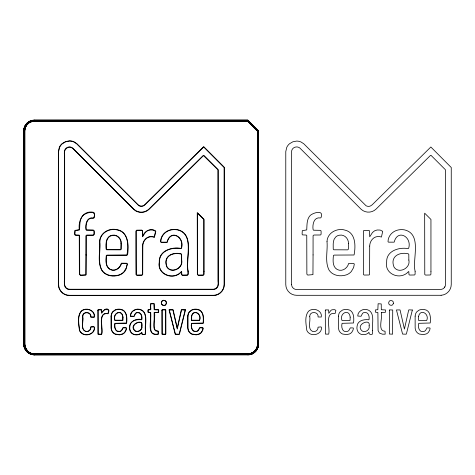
<?xml version="1.0" encoding="UTF-8"?>
<svg xmlns="http://www.w3.org/2000/svg" width="475" height="475" viewBox="0 0 475 475"><rect width="100%" height="100%" fill="white"/><g stroke="black" fill="none" stroke-linecap="round" stroke-linejoin="round"><path stroke-width="0.71" d="M34.42 120.122L247.837 120.122L258.507 130.791L258.507 344.209C258.578 349.897 253.543 354.979 247.837 354.855L247.802 353.81L34.455 353.81L34.42 354.855C28.726 354.979 23.649 349.897 23.768 344.209L23.75 130.791C23.679 125.103 28.714 120.021 34.42 120.145L247.813 120.181L247.392 121.19L33.167 121.273L33.03 120.234M24.819 130.827L23.768 130.791L23.875 129.402L24.902 129.538L24.819 344.173L25.549 347.884L27.633 350.995L26.891 351.738M24.201 129.449L24.112 344.197L24.463 346.875M27.253 123.625L25.116 126.938L24.225 130.809L24.225 344.191L24.575 346.845M24.284 130.809L24.373 129.467M24.474 130.815L25.234 126.985M256.209 349.042L257.177 346.708L257.509 344.173L257.509 131.207L247.422 121.119L34.455 121.119M257.628 345.497L257.717 131.118L247.505 120.911L34.449 120.911M257.783 344.185C257.794 347.682 255.841 351.078 252.807 352.818M257.824 345.521L257.913 131.041L247.588 120.715L34.438 120.715L29.45 122.182L26.529 124.741M257.973 344.191L257.628 346.833M258.287 344.203L257.931 346.91M34.455 353.81L33.167 353.727L33.03 354.766L34.42 354.819A10.664 10.664 0 0 1 23.762 344.209L24.819 344.173M24.059 129.432L24.765 126.795M24.255 129.455L24.949 126.867M24.943 128.256L24.611 130.821L24.611 344.179L25.359 347.961M24.831 129.532L26.048 125.958M257.313 346.744L257.563 345.485M257.759 345.515L256.613 349.273L255.045 351.417M31.665 354.492L31.938 353.483L33.167 353.727M25.116 126.938L24.409 130.815L24.409 344.185L25.175 348.038M24.878 128.238C25.864 124.456 29.254 121.481 33.131 121M25.418 127.062L24.676 130.821L24.831 345.468M257.379 346.762L256.387 349.149M257.254 348.11L257.682 346.845M257.527 348.223L257.967 346.922M30.347 354.047L30.744 353.079M24.581 126.718L25.549 127.116L26.802 124.949L25.971 124.308L25.211 125.477L24.219 128.06L23.893 130.797L24.017 345.574M24.694 126.766L26.956 123.328M24.807 126.813L26.167 124.456L29.266 121.867M25.003 126.89L26.333 124.587M25.175 126.962L26.481 124.699M25.359 127.039L26.636 124.818M256.559 349.244L257.141 348.062M257.492 348.205L256.126 350.568M29.094 353.43L29.622 352.521M25.982 125.923L28.488 123.067M255.366 351.738L254.624 350.995L256.15 349.006L257.058 349.535M255.615 350.182L256.334 349.113M255.776 350.301L256.506 349.214M256.185 350.615L258.062 346.946L258.394 344.203L258.424 130.827L247.79 120.234M27.936 352.658L28.577 351.827M26.131 124.432L27.033 123.405M26.428 124.658L29.385 122.069L33.108 120.804M26.748 124.907L29.587 122.419L33.161 121.202M255.508 350.093L253.721 351.88L250.337 353.548M255.675 350.223L252.777 352.765L250.39 353.75M255.829 350.342L252.872 352.931L250.444 353.94M256.156 350.592L254.22 352.527M256.239 350.651L253.116 353.353M26.933 123.304L29.123 121.624L31.683 120.567L31.938 121.517L29.622 122.479L27.633 124.005L26.891 123.263M27.004 123.375L30.406 121.101L34.426 120.341L247.76 120.3L258.287 130.886M247.683 120.484L34.432 120.484C28.963 120.496 24.041 125.305 24.017 130.803L24.017 344.197L24.765 348.205M27.212 123.583L28.215 122.704M255.004 351.375L252.902 352.984M25.971 350.692L26.802 350.051M28.084 122.538L30.459 121.226L33.066 120.525M28.447 123.007L29.515 122.295M252.706 352.646C255.681 350.936 257.592 347.605 257.581 344.179L257.646 131.148L247.451 121.048M254.196 352.497L251.851 353.899L247.825 354.659L34.426 354.7C31.202 354.724 27.977 353.252 26.072 350.615M24.219 346.94L25.252 349.499L26.107 349.006M29.325 121.962L31.783 120.947L34.438 120.656M29.551 122.354L31.902 121.386L34.449 121.048M251.59 353.269L252.742 352.705M252.842 352.878L247.813 354.219L33.108 354.196M251.78 353.727L252.991 353.133M258.495 130.797L257.438 131.237L257.438 344.173L258.483 344.209A10.67 10.67 0 0 1 247.837 354.878L34.42 354.878M24.581 348.282L25.549 347.884M247.808 354.017L251.56 353.204M251.714 353.572L247.819 354.344M250.515 354.213C254.956 353.115 258.234 348.751 258.192 344.197L258.24 130.904L247.707 120.436M251.875 353.964L249.209 354.647M25.145 346.691L24.136 346.964L23.809 344.203L23.833 130.797M31.688 120.591L33.042 120.323M250.355 353.614L247.808 353.952L34.449 353.952M250.426 353.875L34.443 354.154M34.432 354.463L247.819 354.463C253.294 354.552 258.222 349.695 258.091 344.191L258.032 130.987L247.665 120.537M249.179 354.427L250.503 354.16M23.863 345.598L24.902 345.462M33.048 120.353L34.426 120.264M33.084 120.626L34.432 120.537M33.125 120.935L34.443 120.846M33.143 121.066L247.481 120.982M249.096 353.798L33.161 353.798M249.185 354.475L34.432 354.564L31.754 354.16M249.215 354.677L34.426 354.795M34.432 120.389L247.724 120.389M34.438 120.597L247.641 120.597M34.443 120.781L247.564 120.781M213.952 295.284L69.522 295.308A10.872 10.872 0 0 1 58.615 284.543L58.615 151.572L59.583 147.422A10.563 10.563 0 0 1 62.409 143.711L65.687 141.805L69.362 141.093A10.551 10.551 0 0 1 73.928 142.037L76.623 143.782L138.884 205.734A5.106 5.106 0 0 0 143.213 206.019L144.952 204.873L203.686 146.995L224.093 167.509L224.093 284.489A10.866 10.866 0 0 1 213.952 295.278M441.115 295.284L296.685 295.308A10.872 10.872 0 0 1 285.778 284.543L285.778 151.572L286.746 147.422A10.563 10.563 0 0 1 289.572 143.711L292.843 141.805L296.519 141.093A10.551 10.551 0 0 1 301.085 142.037L303.78 143.782L366.041 205.734A5.106 5.106 0 0 0 370.369 206.019L372.109 204.873L430.843 146.995L451.25 167.509L451.25 284.489A10.866 10.866 0 0 1 441.109 295.278M69.516 295.575L213.97 295.551A11.133 11.133 0 0 0 224.348 284.495L224.36 167.414L223.796 166.725L203.698 146.627L144.774 204.678C142.993 206.53 139.822 206.477 137.993 204.737L76.796 143.581L74.041 141.793A10.818 10.818 0 0 0 69.356 140.826L65.586 141.562L62.237 143.503A10.83 10.83 0 0 0 59.339 147.315L58.354 151.561L58.342 284.555A11.133 11.133 0 0 0 69.516 295.569M247.808 354.089L33.131 354M247.819 354.403L33.09 354.314M34.449 354.017C31.445 354.023 28.536 352.48 26.695 350.134M31.831 353.875L34.443 354.219M34.432 354.611C31.219 354.659 28.078 353.115 26.131 350.568M257.355 345.462L258.394 345.598M31.902 353.614L33.149 353.863M33.125 354.065L29.45 352.818L26.529 350.259M33.096 354.255C29.563 353.804 26.422 351.358 25.003 348.11M33.084 354.374C29.076 353.851 25.496 350.805 24.516 346.863M24.136 128.036L25.145 128.309M258.121 346.964L257.112 346.691L256.708 347.884L257.676 348.282M31.92 353.548L29.587 352.581L27.58 351.049M31.867 353.75L28.405 352.046L25.294 347.985M31.813 353.94L28.286 352.201M31.742 354.213L28.114 352.426L25.407 349.41M25.199 125.465L26.107 125.994M255.455 350.051L256.286 350.692M28.328 352.147L25.751 349.214M247.612 120.656L257.973 131.011M247.534 120.846L257.783 131.094M253.68 351.827L254.321 352.658M27.936 122.342L28.577 123.173M26.748 350.093L24.765 345.479M25.864 349.149L26.582 350.223M26.428 350.342L25.116 348.062L24.373 345.533M26.095 350.592L24.73 348.223M25.252 349.499L26.018 350.651M29.094 121.57L29.622 122.479M25.418 347.938L25.982 349.077M25.81 349.178L24.813 346.78M25.448 349.386L24.415 346.887M30.347 120.953L30.744 121.921M250.592 354.492L250.319 353.483L249.09 353.727L249.227 354.766M24.878 346.762L24.54 344.179L24.54 130.821M23.982 345.58L24.255 346.934M24.433 345.521L24.344 130.815M34.455 121.19L34.42 120.145A10.664 10.664 0 0 0 23.762 130.791M291.561 284.691L291.662 150.931A4.857 4.857 0 0 1 293.598 147.909C295.48 146.532 298.223 146.573 299.98 148.153L361.267 209.392A10.872 10.872 0 0 0 376.058 209.101L430.546 155.343L431.009 155.343L445.366 169.7L445.437 284.947A5.071 5.071 0 0 1 444.303 287.66M258.329 130.868L258.329 344.203M258.145 130.946L258.145 344.197M257.848 131.064L257.848 344.185M291.585 284.715A5.065 5.065 0 0 0 296.531 289.518L440.919 289.495L442.813 288.895A5.124 5.124 0 0 0 444.849 286.847M64.398 151.952L64.404 284.691A5.065 5.065 0 0 0 69.374 289.518L213.756 289.495L215.656 288.895A5.124 5.124 0 0 0 217.692 286.847A5.071 5.071 0 0 0 218.274 284.947L218.209 169.7L203.846 155.343L203.383 155.343L148.901 209.107A10.872 10.872 0 0 1 134.11 209.392L72.823 148.153C71.066 146.573 68.323 146.532 66.441 147.909A4.857 4.857 0 0 0 64.505 150.931L64.398 151.952M64.671 279.122C63.567 282.833 64.647 289.483 69.706 289.251L213.56 289.228C217.437 289.049 218.85 284.4 218.031 281.147L217.948 169.818L203.496 155.61L149.091 209.297C145.077 213.328 137.993 213.471 133.855 209.546L72.657 148.36C68.299 144.584 62.771 150.326 64.665 155.105L64.671 279.122M97.886 310.181L97.951 334.228L101.555 334.447L101.846 333.878C103.402 328.445 97.458 311.885 108.074 313.767L108.971 310.887L108.65 309.854C104.88 305.716 100.492 316.564 101.769 309.795L98.159 309.599L97.886 310.181M98.153 310.24L98.218 334.062L101.389 334.186L101.579 333.812C103.075 328.243 97.25 311.737 107.973 313.482L108.722 310.335L107.368 309.641L104.963 309.771A4.073 4.073 0 0 0 103.698 310.448L101.614 313.304L101.508 309.967L98.331 309.86L98.153 310.24M161.916 310.175L161.969 334.168L162.48 334.513L165.549 334.436L165.882 333.848L165.834 309.908L165.532 309.587L162.189 309.605L161.916 310.175M162.183 310.234L162.23 334.026L165.442 334.174L165.567 310.015L162.355 309.866L162.183 310.234M325.31 310.24L325.375 334.062L328.546 334.186L328.742 333.812C330.238 328.243 324.407 311.737 335.13 313.482L335.878 310.335L334.525 309.641L332.12 309.771A4.073 4.073 0 0 0 330.861 310.448L328.771 313.304L328.664 309.967L325.488 309.86L325.31 310.24M389.346 310.234L389.393 334.026L392.599 334.174L392.724 310.015L389.518 309.866L389.346 310.234M122.758 317.146L122.752 320.203L114.98 320.186C112.528 313.132 121.992 308.976 122.758 317.146M123.025 317.14L122.877 320.471L114.79 320.447C111.987 312.983 122.17 308.418 123.025 317.14M350.182 317.14L350.033 320.471L341.947 320.447C339.15 312.983 349.333 308.418 350.182 317.14M82.573 316.516C83.636 321.094 79.919 329.128 85.607 331.52C88.279 332.286 91.194 329.988 90.879 327.174L93.7 326.901L94.288 327.245C95.107 334.044 85.512 336.995 81.172 332.607A6.597 6.597 0 0 1 79.634 330.256C78.945 324.229 77.205 316.671 81.166 311.493A6.787 6.787 0 0 1 83.547 309.938C88.213 307.848 95.374 311.481 94.097 317.027L90.939 316.985C91.627 311.398 82.424 310.87 82.573 316.516M82.793 316.534C83.885 321.017 80.156 328.896 85.66 331.307C88.237 332.043 91.004 329.793 90.666 327.097L90.98 326.681L93.718 326.681L94.507 327.18C95.398 334.198 85.512 337.315 81.017 332.761A6.816 6.816 0 0 1 79.426 330.339C78.713 324.229 76.974 316.576 81.005 311.339A7.006 7.006 0 0 1 83.469 309.73C88.291 307.693 95.148 311.072 94.507 316.807L94.222 317.241L90.725 317.122C91.532 311.742 82.656 311.077 82.793 316.534M111.037 316.101L111.049 328.166L111.482 330.184A6.858 6.858 0 0 0 113.02 332.666A6.923 6.923 0 0 0 115.455 334.311L119.647 334.875L122.413 334.222A6.804 6.804 0 0 0 124.877 332.387L126.16 330.089L126.552 328.118L126.041 327.667L123.037 327.608L121.552 330.232A3.574 3.574 0 0 1 119.237 331.354C115.003 331.799 114.505 326.646 114.998 323.594L126.332 323.54L126.659 323.083C127.294 318.06 127.128 310.187 120.603 309.284A10.741 10.741 0 0 0 117.248 309.255L115.265 309.819L112.878 311.547A6.982 6.982 0 0 0 111.417 314.076L111.037 316.101M111.298 316.118L111.316 328.148L111.738 330.095A6.597 6.597 0 0 0 113.21 332.482A6.656 6.656 0 0 0 115.556 334.062L119.629 334.608L122.307 333.973A6.525 6.525 0 0 0 124.676 332.209L125.905 330.006L126.261 328.219L125.94 327.928L123.162 327.881L121.748 330.416A3.842 3.842 0 0 1 119.267 331.621C114.778 332.15 114 326.372 114.908 323.327L126.392 322.994C126.985 318.131 126.914 310.43 120.561 309.546A10.462 10.462 0 0 0 117.289 309.516L115.377 310.062L113.08 311.725A6.715 6.715 0 0 0 111.673 314.159L111.298 316.118M145.403 330.63L145.19 334.192C142.922 334.827 141.633 334.275 141.823 332.251C140.481 333.984 138.255 334.738 136.117 334.632C131.522 334.875 128.927 330.143 129.948 326.058C130.423 320.387 137.222 319.117 141.787 319.794C142.548 317.074 141.55 312.277 137.827 312.402A3.622 3.622 0 0 0 135.345 313.417L133.914 316.267L130.583 316.041C130.506 311.523 135.482 308.554 139.626 309.546C148.776 311.82 144.4 324.348 145.403 330.63M145.665 330.63L145.332 334.459L142.084 334.465L141.704 332.749C138.397 336.573 130.382 335.213 129.728 329.775C127.692 322.626 135.304 317.852 141.692 319.532C142.019 316.819 141.342 312.603 137.833 312.669A3.361 3.361 0 0 0 135.529 313.613L134.045 316.534L130.791 316.522L130.31 316.178C130.15 311.44 135.322 308.233 139.674 309.278C148.996 311.535 144.756 324.217 145.665 330.63M309.73 316.516C310.793 321.094 307.082 329.128 312.764 331.52C315.442 332.286 318.351 329.988 318.042 327.174L320.857 326.901L321.444 327.245C322.264 334.044 312.675 336.995 308.334 332.607A6.597 6.597 0 0 1 306.791 330.256C306.108 324.229 304.362 316.671 308.322 311.493A6.787 6.787 0 0 1 310.709 309.938C315.376 307.848 322.531 311.481 321.254 317.027L318.096 316.985C318.784 311.398 309.581 310.87 309.73 316.516M338.461 316.118L338.479 328.148L338.895 330.095A6.597 6.597 0 0 0 340.367 332.482A6.656 6.656 0 0 0 342.713 334.062L346.786 334.608L349.469 333.973A6.525 6.525 0 0 0 351.832 332.209L353.062 330.006L353.418 328.219L353.097 327.928L350.318 327.881L348.911 330.416A3.842 3.842 0 0 1 346.423 331.621C341.935 332.15 341.157 326.372 342.065 323.327L353.554 322.994C354.142 318.131 354.071 310.43 347.718 309.546A10.462 10.462 0 0 0 344.446 309.516L342.534 310.062L340.237 311.725A6.715 6.715 0 0 0 338.829 314.159L338.461 316.118M372.56 330.63L372.347 334.192C370.078 334.827 368.796 334.275 368.98 332.251C367.638 333.984 365.412 334.738 363.274 334.632C358.678 334.875 356.09 330.143 357.105 326.058C357.58 320.387 364.378 319.117 368.95 319.794C369.71 317.074 368.707 312.277 364.984 312.402A3.622 3.622 0 0 0 362.502 313.417L361.071 316.267L357.74 316.041C357.669 311.523 362.639 308.554 366.783 309.546C375.933 311.82 371.557 324.348 372.56 330.63M85.898 254.921L85.791 274.627L80.56 275.078L79.711 274.223L79.604 235.481L79.087 235.06L75.347 234.888L74.937 234.116L75.133 230.66L79.568 229.93C79.901 225.007 79.426 219.26 83.113 215.389C86.284 212.652 97.12 209.356 93.884 217.574L93.213 217.954C86.658 216.725 85.209 224.627 85.898 229.455L86.337 230.215L93.058 230.333L93.848 230.814L93.949 231.658L93.931 234.306L93.308 234.988L86.741 235.024L85.922 235.713L85.898 254.921M86.248 254.921L86.141 274.77L85.631 275.298L80.459 275.435L79.361 274.265L79.254 235.648L75.133 235.226L74.587 234.205L74.896 230.393L79.266 229.692C78.12 220.388 82.852 209.843 93.991 212.384L94.436 214.967L94.216 217.787L93.314 218.298C86.931 217.022 85.589 224.711 86.248 229.36L86.539 229.864L93.136 229.989L93.955 230.351L94.299 231.652L94.282 234.395L93.409 235.339L86.8 235.374L86.272 235.82L86.248 254.921M187.963 271.219L187.946 274.283L187.417 274.972L182.489 275.061L181.824 274.598L181.64 271.474L180.761 272.127A10.159 10.159 0 0 1 177.697 274.485C169.26 278.967 157.35 272.383 159.505 262.164C158.888 251.032 171.79 246.893 180.856 248.627L181.533 248.176C185.013 236.853 170.382 228.594 167.016 242.155L161.399 242.167L160.853 241.781C160.805 236.033 165.425 231.076 170.935 229.983A17.201 17.201 0 0 1 177.383 229.882C195.427 234.139 184.822 259.867 187.963 271.219M188.231 271.219L188.213 274.372L187.554 275.239L182.412 275.334L181.569 274.746L181.42 271.819L180.951 272.312A10.408 10.408 0 0 1 177.816 274.722C169.213 279.3 157.065 272.567 159.244 262.158C158.62 250.925 171.576 246.602 180.773 248.36L181.278 248.027C184.603 236.823 170.341 229.14 167.164 242.422L161.31 242.434L160.574 241.906A12.047 12.047 0 0 1 162.474 235.386C164.403 232.483 167.491 230.464 170.881 229.722A17.474 17.474 0 0 1 177.43 229.621C195.664 233.86 185.179 259.718 188.231 271.219M313.061 254.921L312.948 274.627L307.717 275.078L306.868 274.223L306.761 235.481L306.244 235.06L302.51 234.888L302.094 234.116L302.296 230.66L306.731 229.93C307.058 225.007 306.583 219.26 310.27 215.389C313.441 212.652 324.277 209.356 321.041 217.574L320.37 217.954C313.815 216.725 312.366 224.627 313.061 229.455L313.494 230.215L320.215 230.333L321.011 230.814L321.106 231.658L321.088 234.306L320.471 234.988L313.898 235.024L313.078 235.713L313.061 254.921M415.12 271.219L415.103 274.283L414.574 274.972L409.652 275.061L408.987 274.598L408.797 271.474L407.918 272.127A10.159 10.159 0 0 1 404.854 274.485C396.423 278.967 384.507 272.383 386.668 262.164C386.044 251.032 398.952 246.893 408.013 248.627L408.69 248.176C412.175 236.853 397.539 228.594 394.173 242.155L388.556 242.167L388.016 241.781C387.962 236.033 392.588 231.076 398.098 229.983A17.201 17.201 0 0 1 404.54 229.882C422.59 234.139 411.985 259.867 415.12 271.219M142.542 246.062L142.447 274.318L141.894 274.989L136.96 275.055L136.289 274.508L136.218 231.111L136.764 230.434L141.627 230.345L142.346 230.844L142.565 236.787L145.32 232.495L147.422 230.826L149.934 229.995L153.057 230.066L155.539 231.331L154.28 237.043C148.016 234.715 142.577 239.964 142.542 246.062M142.809 246.086L142.714 274.419L142.019 275.257L136.871 275.322L136.022 274.633L135.927 258.62L135.927 231.948L135.957 231.01L136.634 230.167L141.71 230.078L142.607 230.702L142.738 236.2C144.329 231.123 150.397 227.804 155.277 230.642L155.824 231.248L154.422 237.328C148.265 234.988 142.815 240.023 142.809 246.086M150.468 308.198L150.456 309.522L148.17 309.599L147.903 310.258L147.98 312.336L150.462 312.645C152.107 319.224 145.433 336.448 158.175 334.447L158.424 331.259L157.961 330.95C150.118 331.004 156.174 317.051 154.405 312.621L158.389 312.562L158.733 311.173L158.638 309.777L158.044 309.522L154.399 309.504L154.333 303.792L153.882 303.448L150.83 303.483L150.486 303.923L150.468 308.198M150.729 308.198L150.688 309.736L148.354 309.86L148.17 311.048L148.242 312.164L150.729 312.497L150.753 329.122L151.151 331.384L151.834 332.642L153.14 333.61L155.337 334.192L158.027 334.186L158.163 331.407L155.473 330.861L154.244 328.92L154.138 312.437L158.252 312.301L158.383 309.961L154.149 309.73L153.793 303.715L150.747 304.018L150.688 309.736L150.729 308.198M187.708 316.101L187.726 328.166L188.159 330.184A6.923 6.923 0 0 0 192.132 334.311L196.323 334.875L199.084 334.222A6.804 6.804 0 0 0 201.554 332.387L202.837 330.089L203.223 328.118L202.718 327.667L199.714 327.608L198.229 330.232A3.574 3.574 0 0 1 195.914 331.354C191.71 331.817 191.116 326.616 191.668 323.594L203.003 323.54L203.336 323.083C203.983 318.072 203.793 310.181 197.279 309.284A10.741 10.741 0 0 0 193.919 309.255L191.942 309.819L189.555 311.547A6.982 6.982 0 0 0 188.094 314.076L187.708 316.101M187.975 316.118L187.993 328.148L188.409 330.095A6.597 6.597 0 0 0 189.887 332.482A6.656 6.656 0 0 0 192.232 334.062L196.306 334.608L198.983 333.973A6.525 6.525 0 0 0 201.352 332.209L202.582 330.006L202.932 328.219L202.611 327.928L199.838 327.881L198.425 330.416A3.842 3.842 0 0 1 195.938 331.621C191.484 332.162 190.618 326.349 191.579 323.327L203.068 322.994C203.674 318.143 203.579 310.424 197.232 309.546A10.462 10.462 0 0 0 193.96 309.516L192.048 310.062L189.751 311.725A6.715 6.715 0 0 0 188.349 314.159L187.975 316.118M369.698 246.062L369.603 274.318L369.051 274.989L364.123 275.055L363.446 274.508L363.381 231.111L363.921 230.434L368.79 230.345L369.503 230.844L369.728 236.787L372.483 232.495L374.579 230.826L377.091 229.995L380.214 230.066L382.696 231.331L381.443 237.043C375.179 234.715 369.734 239.964 369.698 246.062M415.132 316.118L415.15 328.148L415.566 330.095A6.656 6.656 0 0 0 419.389 334.062L423.463 334.608L426.14 333.973A6.525 6.525 0 0 0 428.509 332.209L429.738 330.006L430.095 328.219L429.774 327.928L426.995 327.881L425.582 330.416A3.842 3.842 0 0 1 423.094 331.621C418.641 332.162 417.774 326.349 418.736 323.327L430.225 322.994C430.837 318.143 430.736 310.424 424.389 309.546A10.462 10.462 0 0 0 421.123 309.516L419.205 310.062L416.907 311.725A6.715 6.715 0 0 0 415.506 314.159L415.132 316.118M203.787 271.267L203.757 274.324L203.205 274.989L198.419 275.078L197.612 274.52L197.511 213.18L203.781 219.45L203.787 271.267M204.054 271.267L204.024 274.425L203.336 275.257L198.384 275.346L197.345 274.627L197.244 212.539L204.048 219.343L204.054 271.267M381.294 312.437C383.058 317.045 376.972 331.158 385.035 331.218L385.183 334.186L382.494 334.192L379.454 333.094L378.088 330.57L377.886 312.497L375.398 312.164L375.327 310.312L375.511 309.86L377.845 309.736L378.118 303.745L381.223 303.929L381.312 309.73L385.546 309.961L385.409 312.301L381.294 312.437M430.95 271.267L430.92 274.324L430.368 274.989L425.576 275.078L424.769 274.52L424.668 213.18L430.944 219.45L430.95 271.267M99.584 241.543C100.468 250.919 97.191 261.345 101.585 270.085A12.599 12.599 0 0 0 105.29 273.837C109.482 276.462 114.879 276.61 119.474 275.067A12.237 12.237 0 0 0 124.355 271.682A12.118 12.118 0 0 0 125.917 269.432L127.448 263.886L126.653 263.245L121.357 263.174C120.181 267.936 114.98 271.831 110.17 269.248C105.373 266.552 106.192 260.258 106.465 255.675L107.059 255.366L127.003 255.259L127.615 254.63C129.004 245.326 128.357 230.773 116.232 229.538C108.514 227.881 99.893 233.35 99.584 241.543M99.851 241.561C100.736 250.883 97.47 261.244 101.81 269.942A12.332 12.332 0 0 0 105.438 273.612C109.553 276.189 114.861 276.331 119.379 274.817A11.976 11.976 0 0 0 124.153 271.51L126.469 267.514L127.169 263.999L126.558 263.512L121.493 263.441C120.353 268.357 114.861 272.08 110.046 269.485C105.129 266.712 105.812 260.181 106.269 255.479L106.988 255.099L126.908 254.992C128.535 246.662 128.873 232.821 118.055 230.179C110.111 227.578 100.16 232.714 99.851 241.561M327.008 241.561C327.892 250.883 324.627 261.244 328.967 269.942A12.332 12.332 0 0 0 332.595 273.612C336.716 276.189 342.018 276.331 346.536 274.817A11.976 11.976 0 0 0 351.316 271.51L353.632 267.514L354.326 263.999L353.715 263.512L348.65 263.441C347.51 268.357 342.018 272.08 337.202 269.485C332.292 266.712 332.975 260.181 333.426 255.479L334.151 255.099L354.065 254.992C355.698 246.662 356.03 232.821 345.212 230.179C337.268 227.578 327.322 232.714 327.008 241.561M121 243.693L120.911 249.173L120.401 249.595L106.774 249.529L106.353 249.025C105.877 244.102 106.014 236.52 112.248 235.481C117.111 234.418 121.422 238.931 121 243.693M121.268 243.681L121.173 249.304L120.508 249.85L106.649 249.791L106.091 249.132C106.157 245.082 105.296 240.249 108.49 237.084A6.692 6.692 0 0 1 112.207 235.22C117.224 234.122 121.695 238.765 121.268 243.681M348.424 243.681L348.335 249.304L347.664 249.85L333.806 249.791L333.248 249.132C333.313 245.082 332.452 240.249 335.647 237.084A6.692 6.692 0 0 1 339.364 235.22C344.381 234.122 348.852 238.765 348.424 243.681M191.419 316.344L191.467 320.447L199.553 320.471C202.54 313.88 193.206 308.293 191.419 316.344M191.686 316.374L191.651 320.186L199.423 320.203C201.917 313.933 193.349 308.875 191.686 316.374M418.576 316.344L418.623 320.447L426.71 320.471C429.697 313.88 420.363 308.293 418.576 316.344M141.704 325.797C142.827 329.882 137.186 333.343 134.336 330.113C131.361 325.28 137.103 321.13 141.704 322.84L141.704 325.797M141.966 325.797C143.319 330.469 136.082 334.05 133.742 329.614C129.717 323.718 143.741 318.214 141.966 325.797M369.128 325.797C370.482 330.469 363.238 334.05 360.905 329.614C356.873 323.718 370.904 318.214 369.128 325.797M181.42 260.033C183.439 267.971 171.463 274.004 167.058 266.849C163.109 256.832 171.962 251.993 180.969 254.036L181.391 254.535L181.42 260.033M181.688 260.039C183.736 268.25 171.327 274.384 166.814 266.974C162.759 256.714 171.849 251.655 181.094 253.769L181.652 254.428L181.688 260.039M408.844 260.039C410.893 268.25 398.483 274.384 393.977 266.974C389.916 256.714 399.006 251.655 408.251 253.769L408.809 254.428L408.844 260.039M185.203 310.015L179.253 333.83L179.045 334.18L175.429 334.103L169.296 309.949L172.894 309.926L177.264 329.074L181.486 310.193L181.729 309.854L185.203 310.015M185.476 309.86L179.502 333.931L179.2 334.442L175.21 334.299L169.041 309.807L173.12 309.724L177.258 328.053L181.242 310.08L181.592 309.587L185.476 309.86M412.359 310.015L406.416 333.83L406.202 334.18L402.592 334.103L396.453 309.949L400.051 309.926L404.421 329.074L408.648 310.193L408.886 309.854L412.359 310.015M166.191 303.472C165.71 306.725 160.621 305.389 161.559 302.314C162.129 299.208 167.099 300.402 166.191 303.472M166.458 303.519C165.923 307.123 160.283 305.68 161.292 302.26C161.922 298.811 167.438 300.111 166.458 303.519M393.353 303.472C392.867 306.725 387.778 305.389 388.716 302.314C389.286 299.208 394.256 300.402 393.353 303.472M252.635 352.521L251.507 353.079L251.91 354.047L253.139 353.4L252.635 352.521"/></g></svg>
